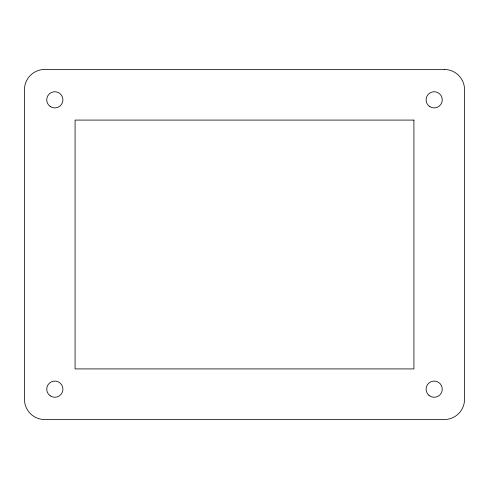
<?xml version="1.0" encoding="UTF-8"?>
<svg xmlns="http://www.w3.org/2000/svg" width="489" height="489" viewBox="0 0 489 489"><rect width="100%" height="100%" fill="white"/><g stroke="black" fill="none" stroke-linecap="round" stroke-linejoin="round"><path stroke-width="0.73" d="M444.299 69.456L44.701 69.456A20.251 20.251 0 0 0 24.45 89.707L24.45 399.293A20.251 20.251 0 0 0 44.701 419.544L444.299 419.544A20.251 20.251 0 0 0 464.55 399.293L464.55 89.707A20.251 20.251 0 0 0 444.299 69.456M413.92 120.086L75.08 120.086L75.08 368.914L413.92 368.914L413.92 120.086M50.233 395.839A8.099 8.099 0 0 0 62.904 389.812A8.099 8.099 0 0 0 51.345 381.854A8.099 8.099 0 0 0 50.233 395.839M429.012 395.412A8.099 8.099 0 0 0 442.16 390.515A8.099 8.099 0 0 0 431.347 381.573A8.099 8.099 0 0 0 429.012 395.412M50.501 106.681A8.099 8.099 0 0 0 62.922 100.159A8.099 8.099 0 0 0 51.058 92.659A8.099 8.099 0 0 0 50.501 106.681M429.947 106.743A8.099 8.099 0 0 0 442.27 100.037A8.099 8.099 0 0 0 430.302 92.721A8.099 8.099 0 0 0 429.947 106.743"/></g></svg>
